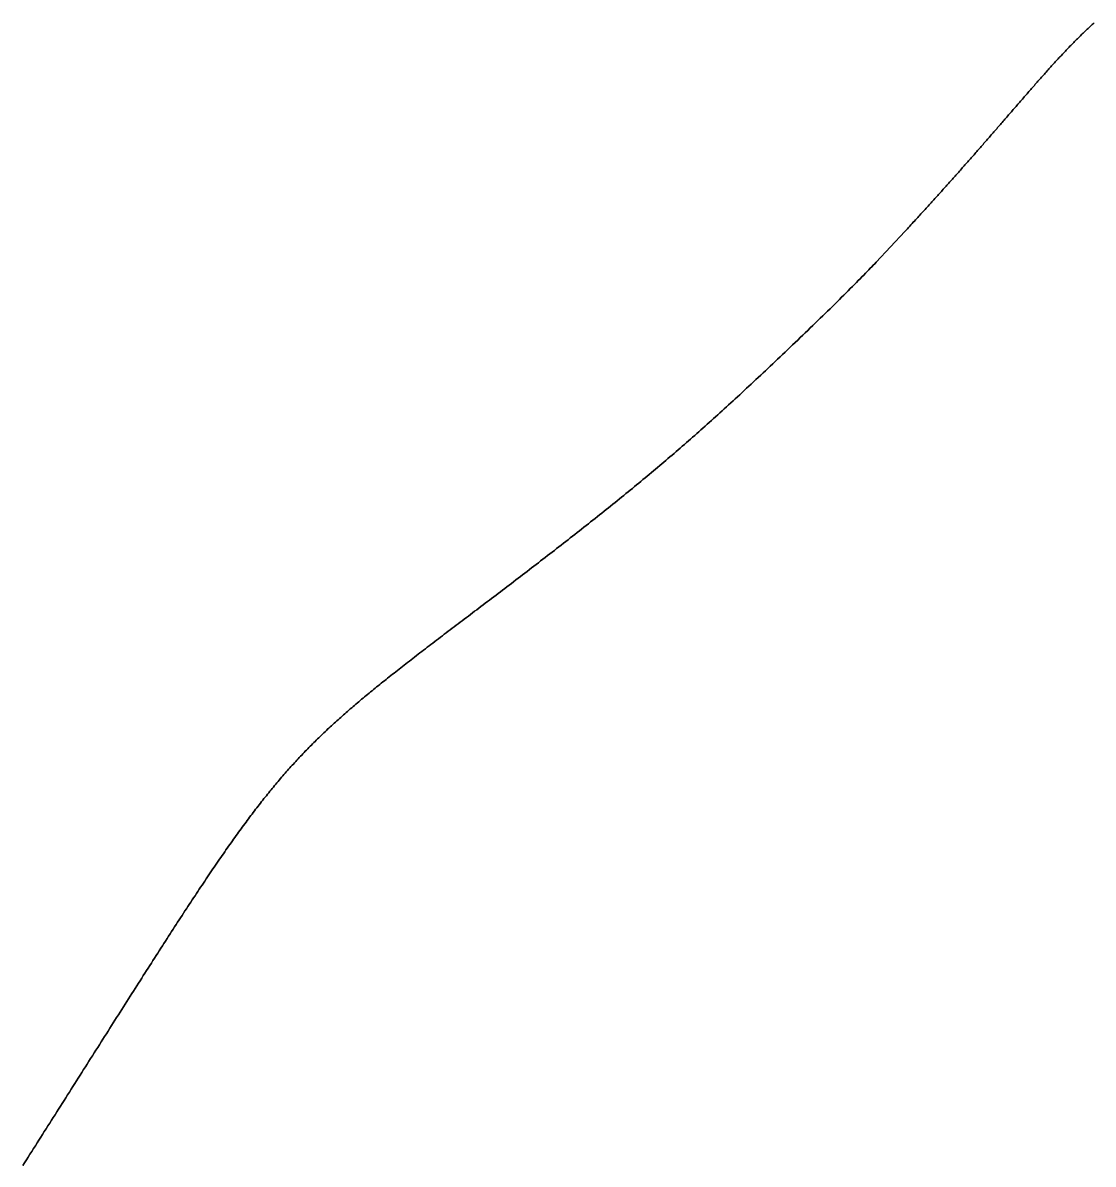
# Model space of a CAD drawing. Header units: inches. Extents: x 130170 to 284068, y 377793 to 804530.
# Drawn here: x 260270.54 to 260305.61, y 748959.3 to 748996.72 of the extents above; entities that cross this region are included whole.
import ezdxf

# ---------------------------------------------------------------- set-up
doc = ezdxf.new("R2010")
doc.units = ezdxf.units.IN
doc.header["$MEASUREMENT"] = 0
doc.layers.add('muni_il', color=7, linetype='Continuous')

msp = doc.modelspace()

# ---------------------------------------------------------------- linework, layer by layer
at = {"layer": 'muni_il'}
for points in [[(260270.54, 748959.26), (260270.598, 748959.352), (260270.657, 748959.444), (260270.715, 748959.537), (260270.774, 748959.629), (260270.833, 748959.721), (260270.891, 748959.814), (260270.95, 748959.906), (260271.009, 748959.999), (260271.067, 748960.091), (260271.126, 748960.184), (260271.185, 748960.277), (260271.243, 748960.369), (260271.302, 748960.462), (260271.361, 748960.555), (260271.42, 748960.647), (260271.478, 748960.74), (260271.537, 748960.833), (260271.596, 748960.925), (260271.655, 748961.018), (260271.713, 748961.111), (260271.772, 748961.203), (260271.83, 748961.296), (260271.889, 748961.388), (260271.948, 748961.481), (260272.006, 748961.573), (260272.065, 748961.666), (260272.123, 748961.758), (260272.182, 748961.85), (260272.24, 748961.942), (260272.298, 748962.034), (260272.356, 748962.126), (260272.415, 748962.218), (260272.473, 748962.31), (260272.531, 748962.401), (260272.589, 748962.493), (260272.646, 748962.584), (260272.704, 748962.675), (260272.762, 748962.766), (260272.819, 748962.857), (260272.877, 748962.948), (260272.934, 748963.039), (260272.992, 748963.129), (260273.049, 748963.219), (260273.106, 748963.309), (260273.163, 748963.399), (260273.22, 748963.489), (260273.276, 748963.579), (260273.333, 748963.668), (260273.389, 748963.757), (260273.446, 748963.846), (260273.502, 748963.934), (260273.558, 748964.023), (260273.614, 748964.111), (260273.67, 748964.199), (260273.725, 748964.287), (260273.781, 748964.374), (260273.836, 748964.461), (260273.891, 748964.548), (260273.946, 748964.635), (260274.001, 748964.721), (260274.056, 748964.807), (260274.11, 748964.893), (260274.165, 748964.978), (260274.219, 748965.063), (260274.273, 748965.148), (260274.327, 748965.233), (260274.381, 748965.317), (260274.434, 748965.401), (260274.487, 748965.484), (260274.54, 748965.568), (260274.593, 748965.65), (260274.646, 748965.733), (260274.699, 748965.815), (260274.751, 748965.897), (260274.803, 748965.979), (260274.855, 748966.06), (260274.907, 748966.141), (260274.959, 748966.221), (260275.01, 748966.301), (260275.061, 748966.381), (260275.112, 748966.46), (260275.163, 748966.539), (260275.214, 748966.618), (260275.264, 748966.696), (260275.314, 748966.774), (260275.364, 748966.851), (260275.414, 748966.928), (260275.463, 748967.005), (260275.513, 748967.081), (260275.562, 748967.157), (260275.611, 748967.232), (260275.66, 748967.307), (260275.708, 748967.382), (260275.757, 748967.456), (260275.805, 748967.529), (260275.853, 748967.603), (260275.9, 748967.676), (260275.948, 748967.748), (260275.995, 748967.82), (260276.042, 748967.892), (260276.089, 748967.963), (260276.136, 748968.034), (260276.182, 748968.104), (260276.228, 748968.174), (260276.274, 748968.243), (260276.32, 748968.312), (260276.366, 748968.381), (260276.411, 748968.449), (260276.457, 748968.517), (260276.502, 748968.584), (260276.547, 748968.651), (260276.591, 748968.718), (260276.636, 748968.784), (260276.68, 748968.849), (260276.724, 748968.914), (260276.768, 748968.979), (260276.812, 748969.043), (260276.855, 748969.107), (260276.899, 748969.171), (260276.942, 748969.234), (260276.985, 748969.296), (260277.028, 748969.358), (260277.07, 748969.42), (260277.113, 748969.481), (260277.155, 748969.542), (260277.197, 748969.603), (260277.239, 748969.663), (260277.281, 748969.722), (260277.323, 748969.782), (260277.365, 748969.84), (260277.406, 748969.899), (260277.447, 748969.957), (260277.488, 748970.014), (260277.529, 748970.072), (260277.57, 748970.128), (260277.611, 748970.185), (260277.651, 748970.241), (260277.692, 748970.297), (260277.732, 748970.352), (260277.772, 748970.407), (260277.812, 748970.461), (260277.853, 748970.515), (260277.892, 748970.569), (260277.932, 748970.622), (260277.972, 748970.675), (260278.011, 748970.728), (260278.051, 748970.78), (260278.09, 748970.832), (260278.13, 748970.884), (260278.169, 748970.935), (260278.208, 748970.986), (260278.247, 748971.037), (260278.286, 748971.087), (260278.325, 748971.137), (260278.364, 748971.186), (260278.402, 748971.236), (260278.441, 748971.285), (260278.48, 748971.333), (260278.519, 748971.382), (260278.557, 748971.43), (260278.596, 748971.477), (260278.634, 748971.525), (260278.673, 748971.572), (260278.711, 748971.619), (260278.75, 748971.666), (260278.788, 748971.712), (260278.827, 748971.758), (260278.865, 748971.804), (260278.903, 748971.849), (260278.942, 748971.895), (260278.98, 748971.94), (260279.019, 748971.985), (260279.057, 748972.029), (260279.096, 748972.073), (260279.134, 748972.118), (260279.173, 748972.161), (260279.211, 748972.205), (260279.25, 748972.249), (260279.288, 748972.292), (260279.327, 748972.335), (260279.366, 748972.378), (260279.404, 748972.42), (260279.443, 748972.463), (260279.482, 748972.505), (260279.521, 748972.547), (260279.56, 748972.589), (260279.599, 748972.631), (260279.638, 748972.672), (260279.677, 748972.714), (260279.717, 748972.755), (260279.756, 748972.796), (260279.796, 748972.837), (260279.835, 748972.878), (260279.875, 748972.919), (260279.915, 748972.959), (260279.954, 748973), (260279.995, 748973.04), (260280.035, 748973.081), (260280.075, 748973.121), (260280.115, 748973.161), (260280.156, 748973.201), (260280.197, 748973.241), (260280.237, 748973.281), (260280.278, 748973.32), (260280.32, 748973.36), (260280.361, 748973.4), (260280.402, 748973.439), (260280.444, 748973.479), (260280.486, 748973.518), (260280.527, 748973.557), (260280.57, 748973.597), (260280.612, 748973.636), (260280.654, 748973.675), (260280.697, 748973.715), (260280.74, 748973.754), (260280.783, 748973.793), (260280.826, 748973.832), (260280.869, 748973.871), (260280.913, 748973.911), (260280.957, 748973.95), (260281.001, 748973.989), (260281.045, 748974.028), (260281.09, 748974.067), (260281.134, 748974.107), (260281.179, 748974.146), (260281.225, 748974.185), (260281.27, 748974.225), (260281.316, 748974.264), (260281.362, 748974.303), (260281.408, 748974.343), (260281.454, 748974.382), (260281.501, 748974.422), (260281.548, 748974.462), (260281.595, 748974.502), (260281.642, 748974.541), (260281.69, 748974.581), (260281.738, 748974.621), (260281.786, 748974.661), (260281.835, 748974.702), (260281.884, 748974.742), (260281.933, 748974.782), (260281.982, 748974.823), (260282.032, 748974.863), (260282.082, 748974.904), (260282.132, 748974.945), (260282.183, 748974.986), (260282.234, 748975.027), (260282.285, 748975.068), (260282.336, 748975.109), (260282.388, 748975.151), (260282.44, 748975.193), (260282.493, 748975.234), (260282.546, 748975.276), (260282.599, 748975.319), (260282.652, 748975.361), (260282.706, 748975.403), (260282.76, 748975.446), (260282.814, 748975.489), (260282.869, 748975.532), (260282.924, 748975.575), (260282.98, 748975.618), (260283.035, 748975.662), (260283.092, 748975.705), (260283.148, 748975.749), (260283.205, 748975.793), (260283.262, 748975.838), (260283.32, 748975.882), (260283.377, 748975.927), (260283.436, 748975.972), (260283.494, 748976.017), (260283.553, 748976.062), (260283.612, 748976.108), (260283.672, 748976.154), (260283.732, 748976.2), (260283.792, 748976.246), (260283.853, 748976.293), (260283.914, 748976.339), (260283.976, 748976.386), (260284.037, 748976.433), (260284.099, 748976.481), (260284.162, 748976.528), (260284.225, 748976.576), (260284.288, 748976.624), (260284.351, 748976.673), (260284.415, 748976.721), (260284.48, 748976.77), (260284.544, 748976.819), (260284.609, 748976.868), (260284.674, 748976.918), (260284.74, 748976.968), (260284.806, 748977.018), (260284.872, 748977.068), (260284.938, 748977.118), (260285.005, 748977.169), (260285.073, 748977.22), (260285.14, 748977.271), (260285.208, 748977.323), (260285.276, 748977.374), (260285.345, 748977.426), (260285.413, 748977.478), (260285.482, 748977.531), (260285.552, 748977.583), (260285.621, 748977.636), (260285.691, 748977.689), (260285.761, 748977.742), (260285.832, 748977.796), (260285.902, 748977.85), (260285.973, 748977.904), (260286.045, 748977.958), (260286.116, 748978.012), (260286.188, 748978.066), (260286.259, 748978.121), (260286.332, 748978.176), (260286.404, 748978.231), (260286.476, 748978.286), (260286.549, 748978.342), (260286.622, 748978.397), (260286.695, 748978.453), (260286.768, 748978.509), (260286.842, 748978.565), (260286.915, 748978.622), (260286.989, 748978.678), (260287.063, 748978.735), (260287.137, 748978.791), (260287.211, 748978.848), (260287.285, 748978.905), (260287.359, 748978.962), (260287.434, 748979.02), (260287.508, 748979.077), (260287.583, 748979.134), (260287.657, 748979.192), (260287.732, 748979.25), (260287.806, 748979.307), (260287.881, 748979.365), (260287.956, 748979.423), (260288.03, 748979.481), (260288.105, 748979.539), (260288.18, 748979.597), (260288.254, 748979.655), (260288.329, 748979.713), (260288.404, 748979.771), (260288.478, 748979.83), (260288.553, 748979.888), (260288.627, 748979.946), (260288.701, 748980.004), (260288.776, 748980.063), (260288.85, 748980.121), (260288.924, 748980.179), (260288.997, 748980.238), (260289.071, 748980.296), (260289.145, 748980.354), (260289.218, 748980.412), (260289.292, 748980.471), (260289.365, 748980.529), (260289.438, 748980.587), (260289.511, 748980.645), (260289.584, 748980.703), (260289.656, 748980.761), (260289.729, 748980.819), (260289.801, 748980.877), (260289.873, 748980.935), (260289.945, 748980.993), (260290.016, 748981.051), (260290.088, 748981.109), (260290.159, 748981.167), (260290.23, 748981.224), (260290.301, 748981.282), (260290.371, 748981.339), (260290.442, 748981.397), (260290.512, 748981.455), (260290.582, 748981.512), (260290.652, 748981.569), (260290.721, 748981.627), (260290.791, 748981.684), (260290.86, 748981.742), (260290.929, 748981.799), (260290.998, 748981.856), (260291.067, 748981.914), (260291.135, 748981.971), (260291.204, 748982.028), (260291.272, 748982.086), (260291.34, 748982.143), (260291.408, 748982.2), (260291.476, 748982.258), (260291.544, 748982.315), (260291.611, 748982.373), (260291.679, 748982.43), (260291.746, 748982.488), (260291.814, 748982.546), (260291.881, 748982.604), (260291.949, 748982.662), (260292.016, 748982.72), (260292.083, 748982.778), (260292.15, 748982.836), (260292.218, 748982.895), (260292.285, 748982.954), (260292.353, 748983.013), (260292.42, 748983.072), (260292.488, 748983.131), (260292.555, 748983.191), (260292.623, 748983.251), (260292.691, 748983.311), (260292.759, 748983.372), (260292.827, 748983.432), (260292.896, 748983.494), (260292.965, 748983.555), (260293.033, 748983.617), (260293.103, 748983.679), (260293.172, 748983.741), (260293.242, 748983.804), (260293.312, 748983.868), (260293.382, 748983.932), (260293.453, 748983.996), (260293.524, 748984.06), (260293.595, 748984.125), (260293.667, 748984.191), (260293.739, 748984.257), (260293.812, 748984.324), (260293.885, 748984.391), (260293.958, 748984.459), (260294.032, 748984.527), (260294.106, 748984.596), (260294.181, 748984.665), (260294.256, 748984.735), (260294.332, 748984.805), (260294.408, 748984.876), (260294.484, 748984.947), (260294.561, 748985.019), (260294.639, 748985.092), (260294.717, 748985.165), (260294.795, 748985.239), (260294.874, 748985.313), (260294.953, 748985.387), (260295.033, 748985.463), (260295.113, 748985.538), (260295.193, 748985.614), (260295.274, 748985.691), (260295.355, 748985.768), (260295.437, 748985.845), (260295.518, 748985.923), (260295.6, 748986.001), (260295.683, 748986.08), (260295.765, 748986.159), (260295.847, 748986.238), (260295.93, 748986.317), (260296.013, 748986.396), (260296.095, 748986.476), (260296.178, 748986.556), (260296.261, 748986.635), (260296.343, 748986.715), (260296.425, 748986.794), (260296.507, 748986.874), (260296.589, 748986.953), (260296.67, 748987.032), (260296.751, 748987.111), (260296.831, 748987.189), (260296.911, 748987.266), (260296.989, 748987.344), (260297.067, 748987.42), (260297.145, 748987.496), (260297.221, 748987.571), (260297.296, 748987.646), (260297.37, 748987.719), (260297.443, 748987.792), (260297.515, 748987.863), (260297.586, 748987.933), (260297.655, 748988.003), (260297.722, 748988.07), (260297.788, 748988.137), (260297.853, 748988.202), (260297.916, 748988.266), (260297.977, 748988.328), (260298.037, 748988.389), (260298.095, 748988.448), (260298.151, 748988.505), (260298.206, 748988.562), (260298.259, 748988.616), (260298.31, 748988.67), (260298.36, 748988.721), (260298.408, 748988.772), (260298.455, 748988.821), (260298.501, 748988.869), (260299.44, 748989.875), (260299.523, 748989.965), (260299.563, 748990.009), (260299.603, 748990.052), (260299.642, 748990.095), (260299.68, 748990.137), (260299.718, 748990.178), (260299.756, 748990.219), (260299.792, 748990.259), (260299.829, 748990.299), (260299.864, 748990.338), (260299.9, 748990.377), (260299.935, 748990.415), (260299.969, 748990.453), (260300.003, 748990.49), (260300.037, 748990.528), (260300.071, 748990.564), (260300.104, 748990.601), (260300.137, 748990.637), (260300.17, 748990.673), (260300.202, 748990.709), (260300.235, 748990.745), (260300.267, 748990.78), (260300.299, 748990.815), (260300.33, 748990.85), (260300.362, 748990.885), (260300.393, 748990.919), (260300.424, 748990.954), (260300.455, 748990.988), (260300.486, 748991.022), (260300.517, 748991.056), (260300.548, 748991.09), (260300.578, 748991.124), (260300.609, 748991.158), (260300.639, 748991.192), (260300.669, 748991.225), (260300.7, 748991.259), (260300.73, 748991.292), (260300.76, 748991.326), (260300.79, 748991.359), (260300.82, 748991.393), (260300.85, 748991.426), (260300.879, 748991.459), (260300.909, 748991.493), (260300.939, 748991.526), (260300.969, 748991.559), (260300.998, 748991.592), (260301.028, 748991.626), (260301.058, 748991.659), (260301.087, 748991.692), (260301.117, 748991.725), (260301.146, 748991.758), (260301.176, 748991.792), (260301.206, 748991.825), (260301.235, 748991.858), (260301.265, 748991.891), (260301.294, 748991.925), (260301.324, 748991.958), (260301.353, 748991.991), (260301.383, 748992.025), (260301.412, 748992.058), (260301.442, 748992.091), (260301.471, 748992.125), (260301.501, 748992.158), (260301.53, 748992.192), (260301.56, 748992.225), (260301.589, 748992.259), (260301.619, 748992.292), (260301.648, 748992.326), (260301.678, 748992.359), (260301.708, 748992.393), (260301.737, 748992.427), (260301.767, 748992.461), (260301.796, 748992.494), (260301.826, 748992.528), (260301.856, 748992.562), (260301.885, 748992.596), (260301.915, 748992.63), (260301.945, 748992.664), (260301.974, 748992.698), (260302.004, 748992.732), (260302.034, 748992.766), (260302.064, 748992.8), (260302.093, 748992.834), (260302.123, 748992.868), (260302.153, 748992.902), (260302.183, 748992.937), (260302.213, 748992.971), (260302.242, 748993.005), (260302.272, 748993.04), (260302.302, 748993.074), (260302.332, 748993.108), (260302.362, 748993.143), (260302.392, 748993.177), (260302.422, 748993.212), (260302.452, 748993.246), (260302.482, 748993.281), (260302.512, 748993.316), (260302.542, 748993.35), (260302.572, 748993.385), (260302.602, 748993.42), (260302.632, 748993.454), (260302.662, 748993.489), (260302.692, 748993.524), (260302.722, 748993.558), (260302.753, 748993.593), (260302.783, 748993.628), (260302.813, 748993.663), (260302.843, 748993.697), (260302.873, 748993.732), (260302.903, 748993.767), (260302.933, 748993.802), (260302.963, 748993.836), (260302.993, 748993.871), (260303.024, 748993.906), (260303.054, 748993.941), (260303.084, 748993.976), (260303.114, 748994.01), (260303.144, 748994.045), (260303.174, 748994.08), (260303.204, 748994.114), (260303.234, 748994.149), (260303.264, 748994.184), (260303.295, 748994.218), (260303.325, 748994.253), (260303.355, 748994.288), (260303.385, 748994.322), (260303.415, 748994.357), (260303.445, 748994.391), (260303.475, 748994.425), (260303.505, 748994.46), (260303.535, 748994.494), (260303.565, 748994.529), (260303.595, 748994.563), (260303.625, 748994.597), (260303.655, 748994.631), (260303.685, 748994.665), (260303.715, 748994.7), (260303.745, 748994.734), (260303.774, 748994.768), (260303.804, 748994.801), (260303.834, 748994.835), (260303.864, 748994.869), (260303.894, 748994.903), (260303.924, 748994.936), (260303.954, 748994.97), (260303.984, 748995.004), (260304.013, 748995.037), (260304.043, 748995.071), (260304.073, 748995.104), (260304.103, 748995.137), (260304.133, 748995.17), (260304.163, 748995.204), (260304.192, 748995.237), (260304.222, 748995.27), (260304.252, 748995.303), (260304.282, 748995.336), (260304.312, 748995.368), (260304.342, 748995.401), (260304.372, 748995.434), (260304.402, 748995.466), (260304.431, 748995.499), (260304.461, 748995.531), (260304.491, 748995.564), (260304.521, 748995.596), (260304.551, 748995.628), (260304.581, 748995.66), (260304.611, 748995.692), (260304.641, 748995.724), (260304.671, 748995.756), (260304.702, 748995.788), (260304.732, 748995.82), (260304.762, 748995.852), (260304.792, 748995.883), (260304.823, 748995.915), (260304.853, 748995.947), (260304.884, 748995.978), (260304.914, 748996.009), (260304.945, 748996.041), (260304.975, 748996.072), (260305.006, 748996.103), (260305.037, 748996.134), (260305.068, 748996.165), (260305.099, 748996.196), (260305.13, 748996.227), (260305.161, 748996.258), (260305.192, 748996.289), (260305.223, 748996.32), (260305.255, 748996.351), (260305.286, 748996.381), (260305.318, 748996.412), (260305.35, 748996.442), (260305.382, 748996.473), (260305.414, 748996.504), (260305.446, 748996.534), (260305.478, 748996.564), (260305.51, 748996.595), (260305.543, 748996.625), (260305.576, 748996.656), (260305.608, 748996.686), (260305.641, 748996.716)], [(260305.641, 748996.716), (260305.608, 748996.686), (260305.576, 748996.656), (260305.543, 748996.625), (260305.51, 748996.595), (260305.478, 748996.564), (260305.446, 748996.534), (260305.414, 748996.504), (260305.382, 748996.473), (260305.35, 748996.442), (260305.318, 748996.412), (260305.286, 748996.381), (260305.255, 748996.351), (260305.223, 748996.32), (260305.192, 748996.289), (260305.161, 748996.258), (260305.13, 748996.227), (260305.099, 748996.196), (260305.068, 748996.165), (260305.037, 748996.134), (260305.006, 748996.103), (260304.975, 748996.072), (260304.945, 748996.041), (260304.914, 748996.009), (260304.884, 748995.978), (260304.853, 748995.947), (260304.823, 748995.915), (260304.792, 748995.883), (260304.762, 748995.852), (260304.732, 748995.82), (260304.702, 748995.788), (260304.671, 748995.756), (260304.641, 748995.724), (260304.611, 748995.692), (260304.581, 748995.66), (260304.551, 748995.628), (260304.521, 748995.596), (260304.491, 748995.564), (260304.461, 748995.531), (260304.431, 748995.499), (260304.402, 748995.466), (260304.372, 748995.434), (260304.342, 748995.401), (260304.312, 748995.368), (260304.282, 748995.336), (260304.252, 748995.303), (260304.222, 748995.27), (260304.192, 748995.237), (260304.163, 748995.204), (260304.133, 748995.17), (260304.103, 748995.137), (260304.073, 748995.104), (260304.043, 748995.071), (260304.013, 748995.037), (260303.984, 748995.004), (260303.954, 748994.97), (260303.924, 748994.936), (260303.894, 748994.903), (260303.864, 748994.869), (260303.834, 748994.835), (260303.804, 748994.801), (260303.774, 748994.768), (260303.745, 748994.734), (260303.715, 748994.7), (260303.685, 748994.665), (260303.655, 748994.631), (260303.625, 748994.597), (260303.595, 748994.563), (260303.565, 748994.529), (260303.535, 748994.494), (260303.505, 748994.46), (260303.475, 748994.425), (260303.445, 748994.391), (260303.415, 748994.357), (260303.385, 748994.322), (260303.355, 748994.288), (260303.325, 748994.253), (260303.295, 748994.218), (260303.264, 748994.184), (260303.234, 748994.149), (260303.204, 748994.114), (260303.174, 748994.08), (260303.144, 748994.045), (260303.114, 748994.01), (260303.084, 748993.976), (260303.054, 748993.941), (260303.024, 748993.906), (260302.993, 748993.871), (260302.963, 748993.836), (260302.933, 748993.802), (260302.903, 748993.767), (260302.873, 748993.732), (260302.843, 748993.697), (260302.813, 748993.663), (260302.783, 748993.628), (260302.753, 748993.593), (260302.722, 748993.558), (260302.692, 748993.524), (260302.662, 748993.489), (260302.632, 748993.454), (260302.602, 748993.42), (260302.572, 748993.385), (260302.542, 748993.35), (260302.512, 748993.316), (260302.482, 748993.281), (260302.452, 748993.246), (260302.422, 748993.212), (260302.392, 748993.177), (260302.362, 748993.143), (260302.332, 748993.108), (260302.302, 748993.074), (260302.272, 748993.04), (260302.242, 748993.005), (260302.213, 748992.971), (260302.183, 748992.937), (260302.153, 748992.902), (260302.123, 748992.868), (260302.093, 748992.834), (260302.064, 748992.8), (260302.034, 748992.766), (260302.004, 748992.732), (260301.974, 748992.698), (260301.945, 748992.664), (260301.915, 748992.63), (260301.885, 748992.596), (260301.856, 748992.562), (260301.826, 748992.528), (260301.796, 748992.494), (260301.767, 748992.461), (260301.737, 748992.427), (260301.708, 748992.393), (260301.678, 748992.359), (260301.648, 748992.326), (260301.619, 748992.292), (260301.589, 748992.259), (260301.56, 748992.225), (260301.53, 748992.192), (260301.501, 748992.158), (260301.471, 748992.125), (260301.442, 748992.091), (260301.412, 748992.058), (260301.383, 748992.025), (260301.353, 748991.991), (260301.324, 748991.958), (260301.294, 748991.925), (260301.265, 748991.891), (260301.235, 748991.858), (260301.206, 748991.825), (260301.176, 748991.792), (260301.146, 748991.758), (260301.117, 748991.725), (260301.087, 748991.692), (260301.058, 748991.659), (260301.028, 748991.626), (260300.998, 748991.592), (260300.969, 748991.559), (260300.939, 748991.526), (260300.909, 748991.493), (260300.879, 748991.459), (260300.85, 748991.426), (260300.82, 748991.393), (260300.79, 748991.359), (260300.76, 748991.326), (260300.73, 748991.292), (260300.7, 748991.259), (260300.669, 748991.225), (260300.639, 748991.192), (260300.609, 748991.158), (260300.578, 748991.124), (260300.548, 748991.09), (260300.517, 748991.056), (260300.486, 748991.022), (260300.455, 748990.988), (260300.424, 748990.954), (260300.393, 748990.919), (260300.362, 748990.885), (260300.33, 748990.85), (260300.299, 748990.815), (260300.267, 748990.78), (260300.235, 748990.745), (260300.202, 748990.709), (260300.17, 748990.673), (260300.137, 748990.637), (260300.104, 748990.601), (260300.071, 748990.564), (260300.037, 748990.528), (260300.003, 748990.49), (260299.969, 748990.453), (260299.935, 748990.415), (260299.9, 748990.377), (260299.864, 748990.338), (260299.829, 748990.299), (260299.792, 748990.259), (260299.756, 748990.219), (260299.718, 748990.178), (260299.68, 748990.137), (260299.642, 748990.095), (260299.603, 748990.052), (260299.563, 748990.009), (260299.523, 748989.965), (260299.44, 748989.875), (260298.501, 748988.869), (260298.455, 748988.821), (260298.408, 748988.772), (260298.36, 748988.721), (260298.31, 748988.67), (260298.259, 748988.616), (260298.206, 748988.562), (260298.151, 748988.505), (260298.095, 748988.448), (260298.037, 748988.389), (260297.977, 748988.328), (260297.916, 748988.266), (260297.853, 748988.202), (260297.788, 748988.137), (260297.722, 748988.07), (260297.655, 748988.003), (260297.586, 748987.933), (260297.515, 748987.863), (260297.443, 748987.792), (260297.37, 748987.719), (260297.296, 748987.646), (260297.221, 748987.571), (260297.145, 748987.496), (260297.067, 748987.42), (260296.989, 748987.344), (260296.911, 748987.266), (260296.831, 748987.189), (260296.751, 748987.111), (260296.67, 748987.032), (260296.589, 748986.953), (260296.507, 748986.874), (260296.425, 748986.794), (260296.343, 748986.715), (260296.261, 748986.635), (260296.178, 748986.556), (260296.095, 748986.476), (260296.013, 748986.396), (260295.93, 748986.317), (260295.847, 748986.238), (260295.765, 748986.159), (260295.683, 748986.08), (260295.6, 748986.001), (260295.518, 748985.923), (260295.437, 748985.845), (260295.355, 748985.768), (260295.274, 748985.691), (260295.193, 748985.614), (260295.113, 748985.538), (260295.033, 748985.463), (260294.953, 748985.387), (260294.874, 748985.313), (260294.795, 748985.239), (260294.717, 748985.165), (260294.639, 748985.092), (260294.561, 748985.019), (260294.484, 748984.947), (260294.408, 748984.876), (260294.332, 748984.805), (260294.256, 748984.735), (260294.181, 748984.665), (260294.106, 748984.596), (260294.032, 748984.527), (260293.958, 748984.459), (260293.885, 748984.391), (260293.812, 748984.324), (260293.739, 748984.257), (260293.667, 748984.191), (260293.595, 748984.125), (260293.524, 748984.06), (260293.453, 748983.996), (260293.382, 748983.932), (260293.312, 748983.868), (260293.242, 748983.804), (260293.172, 748983.741), (260293.103, 748983.679), (260293.033, 748983.617), (260292.965, 748983.555), (260292.896, 748983.494), (260292.827, 748983.432), (260292.759, 748983.372), (260292.691, 748983.311), (260292.623, 748983.251), (260292.555, 748983.191), (260292.488, 748983.131), (260292.42, 748983.072), (260292.353, 748983.013), (260292.285, 748982.954), (260292.218, 748982.895), (260292.15, 748982.836), (260292.083, 748982.778), (260292.016, 748982.72), (260291.949, 748982.662), (260291.881, 748982.604), (260291.814, 748982.546), (260291.746, 748982.488), (260291.679, 748982.43), (260291.611, 748982.373), (260291.544, 748982.315), (260291.476, 748982.258), (260291.408, 748982.2), (260291.34, 748982.143), (260291.272, 748982.086), (260291.204, 748982.028), (260291.135, 748981.971), (260291.067, 748981.914), (260290.998, 748981.856), (260290.929, 748981.799), (260290.86, 748981.742), (260290.791, 748981.684), (260290.721, 748981.627), (260290.652, 748981.569), (260290.582, 748981.512), (260290.512, 748981.455), (260290.442, 748981.397), (260290.371, 748981.339), (260290.301, 748981.282), (260290.23, 748981.224), (260290.159, 748981.167), (260290.088, 748981.109), (260290.016, 748981.051), (260289.945, 748980.993), (260289.873, 748980.935), (260289.801, 748980.877), (260289.729, 748980.819), (260289.656, 748980.761), (260289.584, 748980.703), (260289.511, 748980.645), (260289.438, 748980.587), (260289.365, 748980.529), (260289.292, 748980.471), (260289.218, 748980.412), (260289.145, 748980.354), (260289.071, 748980.296), (260288.997, 748980.238), (260288.924, 748980.179), (260288.85, 748980.121), (260288.776, 748980.063), (260288.701, 748980.004), (260288.627, 748979.946), (260288.553, 748979.888), (260288.478, 748979.83), (260288.404, 748979.771), (260288.329, 748979.713), (260288.254, 748979.655), (260288.18, 748979.597), (260288.105, 748979.539), (260288.03, 748979.481), (260287.956, 748979.423), (260287.881, 748979.365), (260287.806, 748979.307), (260287.732, 748979.25), (260287.657, 748979.192), (260287.583, 748979.134), (260287.508, 748979.077), (260287.434, 748979.02), (260287.359, 748978.962), (260287.285, 748978.905), (260287.211, 748978.848), (260287.137, 748978.791), (260287.063, 748978.735), (260286.989, 748978.678), (260286.915, 748978.622), (260286.842, 748978.565), (260286.768, 748978.509), (260286.695, 748978.453), (260286.622, 748978.397), (260286.549, 748978.342), (260286.476, 748978.286), (260286.404, 748978.231), (260286.332, 748978.176), (260286.259, 748978.121), (260286.188, 748978.066), (260286.116, 748978.012), (260286.045, 748977.958), (260285.973, 748977.904), (260285.902, 748977.85), (260285.832, 748977.796), (260285.761, 748977.742), (260285.691, 748977.689), (260285.621, 748977.636), (260285.552, 748977.583), (260285.482, 748977.531), (260285.413, 748977.478), (260285.345, 748977.426), (260285.276, 748977.374), (260285.208, 748977.323), (260285.14, 748977.271), (260285.073, 748977.22), (260285.005, 748977.169), (260284.938, 748977.118), (260284.872, 748977.068), (260284.806, 748977.018), (260284.74, 748976.968), (260284.674, 748976.918), (260284.609, 748976.868), (260284.544, 748976.819), (260284.48, 748976.77), (260284.415, 748976.721), (260284.351, 748976.673), (260284.288, 748976.624), (260284.225, 748976.576), (260284.162, 748976.528), (260284.099, 748976.481), (260284.037, 748976.433), (260283.976, 748976.386), (260283.914, 748976.339), (260283.853, 748976.293), (260283.792, 748976.246), (260283.732, 748976.2), (260283.672, 748976.154), (260283.612, 748976.108), (260283.553, 748976.062), (260283.494, 748976.017), (260283.436, 748975.972), (260283.377, 748975.927), (260283.32, 748975.882), (260283.262, 748975.838), (260283.205, 748975.793), (260283.148, 748975.749), (260283.092, 748975.705), (260283.035, 748975.662), (260282.98, 748975.618), (260282.924, 748975.575), (260282.869, 748975.532), (260282.814, 748975.489), (260282.76, 748975.446), (260282.706, 748975.403), (260282.652, 748975.361), (260282.599, 748975.319), (260282.546, 748975.276), (260282.493, 748975.234), (260282.44, 748975.193), (260282.388, 748975.151), (260282.336, 748975.109), (260282.285, 748975.068), (260282.234, 748975.027), (260282.183, 748974.986), (260282.132, 748974.945), (260282.082, 748974.904), (260282.032, 748974.863), (260281.982, 748974.823), (260281.933, 748974.782), (260281.884, 748974.742), (260281.835, 748974.702), (260281.786, 748974.661), (260281.738, 748974.621), (260281.69, 748974.581), (260281.642, 748974.541), (260281.595, 748974.502), (260281.548, 748974.462), (260281.501, 748974.422), (260281.454, 748974.382), (260281.408, 748974.343), (260281.362, 748974.303), (260281.316, 748974.264), (260281.27, 748974.225), (260281.225, 748974.185), (260281.179, 748974.146), (260281.134, 748974.107), (260281.09, 748974.067), (260281.045, 748974.028), (260281.001, 748973.989), (260280.957, 748973.95), (260280.913, 748973.911), (260280.869, 748973.871), (260280.826, 748973.832), (260280.783, 748973.793), (260280.74, 748973.754), (260280.697, 748973.715), (260280.654, 748973.675), (260280.612, 748973.636), (260280.57, 748973.597), (260280.527, 748973.557), (260280.486, 748973.518), (260280.444, 748973.479), (260280.402, 748973.439), (260280.361, 748973.4), (260280.32, 748973.36), (260280.278, 748973.32), (260280.237, 748973.281), (260280.197, 748973.241), (260280.156, 748973.201), (260280.115, 748973.161), (260280.075, 748973.121), (260280.035, 748973.081), (260279.995, 748973.04), (260279.954, 748973), (260279.915, 748972.959), (260279.875, 748972.919), (260279.835, 748972.878), (260279.796, 748972.837), (260279.756, 748972.796), (260279.717, 748972.755), (260279.677, 748972.714), (260279.638, 748972.672), (260279.599, 748972.631), (260279.56, 748972.589), (260279.521, 748972.547), (260279.482, 748972.505), (260279.443, 748972.463), (260279.404, 748972.42), (260279.366, 748972.378), (260279.327, 748972.335), (260279.288, 748972.292), (260279.25, 748972.249), (260279.211, 748972.205), (260279.173, 748972.161), (260279.134, 748972.118), (260279.096, 748972.073), (260279.057, 748972.029), (260279.019, 748971.985), (260278.98, 748971.94), (260278.942, 748971.895), (260278.903, 748971.849), (260278.865, 748971.804), (260278.827, 748971.758), (260278.788, 748971.712), (260278.75, 748971.666), (260278.711, 748971.619), (260278.673, 748971.572), (260278.634, 748971.525), (260278.596, 748971.477), (260278.557, 748971.43), (260278.519, 748971.382), (260278.48, 748971.333), (260278.441, 748971.285), (260278.402, 748971.236), (260278.364, 748971.186), (260278.325, 748971.137), (260278.286, 748971.087), (260278.247, 748971.037), (260278.208, 748970.986), (260278.169, 748970.935), (260278.13, 748970.884), (260278.09, 748970.832), (260278.051, 748970.78), (260278.011, 748970.728), (260277.972, 748970.675), (260277.932, 748970.622), (260277.892, 748970.569), (260277.853, 748970.515), (260277.812, 748970.461), (260277.772, 748970.407), (260277.732, 748970.352), (260277.692, 748970.297), (260277.651, 748970.241), (260277.611, 748970.185), (260277.57, 748970.128), (260277.529, 748970.072), (260277.488, 748970.014), (260277.447, 748969.957), (260277.406, 748969.899), (260277.365, 748969.84), (260277.323, 748969.782), (260277.281, 748969.722), (260277.239, 748969.663), (260277.197, 748969.603), (260277.155, 748969.542), (260277.113, 748969.481), (260277.07, 748969.42), (260277.028, 748969.358), (260276.985, 748969.296), (260276.942, 748969.234), (260276.899, 748969.171), (260276.855, 748969.107), (260276.812, 748969.043), (260276.768, 748968.979), (260276.724, 748968.914), (260276.68, 748968.849), (260276.636, 748968.784), (260276.591, 748968.718), (260276.547, 748968.651), (260276.502, 748968.584), (260276.457, 748968.517), (260276.411, 748968.449), (260276.366, 748968.381), (260276.32, 748968.312), (260276.274, 748968.243), (260276.228, 748968.174), (260276.182, 748968.104), (260276.136, 748968.034), (260276.089, 748967.963), (260276.042, 748967.892), (260275.995, 748967.82), (260275.948, 748967.748), (260275.9, 748967.676), (260275.853, 748967.603), (260275.805, 748967.529), (260275.757, 748967.456), (260275.708, 748967.382), (260275.66, 748967.307), (260275.611, 748967.232), (260275.562, 748967.157), (260275.513, 748967.081), (260275.463, 748967.005), (260275.414, 748966.928), (260275.364, 748966.851), (260275.314, 748966.774), (260275.264, 748966.696), (260275.214, 748966.618), (260275.163, 748966.539), (260275.112, 748966.46), (260275.061, 748966.381), (260275.01, 748966.301), (260274.959, 748966.221), (260274.907, 748966.141), (260274.855, 748966.06), (260274.803, 748965.979), (260274.751, 748965.897), (260274.699, 748965.815), (260274.646, 748965.733), (260274.593, 748965.65), (260274.54, 748965.568), (260274.487, 748965.484), (260274.434, 748965.401), (260274.381, 748965.317), (260274.327, 748965.233), (260274.273, 748965.148), (260274.219, 748965.063), (260274.165, 748964.978), (260274.11, 748964.893), (260274.056, 748964.807), (260274.001, 748964.721), (260273.946, 748964.635), (260273.891, 748964.548), (260273.836, 748964.461), (260273.781, 748964.374), (260273.725, 748964.287), (260273.67, 748964.199), (260273.614, 748964.111), (260273.558, 748964.023), (260273.502, 748963.934), (260273.446, 748963.846), (260273.389, 748963.757), (260273.333, 748963.668), (260273.276, 748963.579), (260273.22, 748963.489), (260273.163, 748963.399), (260273.106, 748963.309), (260273.049, 748963.219), (260272.992, 748963.129), (260272.934, 748963.039), (260272.877, 748962.948), (260272.819, 748962.857), (260272.762, 748962.766), (260272.704, 748962.675), (260272.646, 748962.584), (260272.589, 748962.493), (260272.531, 748962.401), (260272.473, 748962.31), (260272.415, 748962.218), (260272.356, 748962.126), (260272.298, 748962.034), (260272.24, 748961.942), (260272.182, 748961.85), (260272.123, 748961.758), (260272.065, 748961.666), (260272.006, 748961.573), (260271.948, 748961.481), (260271.889, 748961.388), (260271.83, 748961.296), (260271.772, 748961.203), (260271.713, 748961.111), (260271.655, 748961.018), (260271.596, 748960.925), (260271.537, 748960.833), (260271.478, 748960.74), (260271.42, 748960.647), (260271.361, 748960.555), (260271.302, 748960.462), (260271.243, 748960.369), (260271.185, 748960.277), (260271.126, 748960.184), (260271.067, 748960.091), (260271.009, 748959.999), (260270.95, 748959.906), (260270.891, 748959.814), (260270.833, 748959.721), (260270.774, 748959.629), (260270.715, 748959.537), (260270.657, 748959.444), (260270.598, 748959.352), (260270.54, 748959.26)]]:
    msp.add_lwpolyline(points, dxfattribs=at)

doc.saveas('drawing.dxf')
